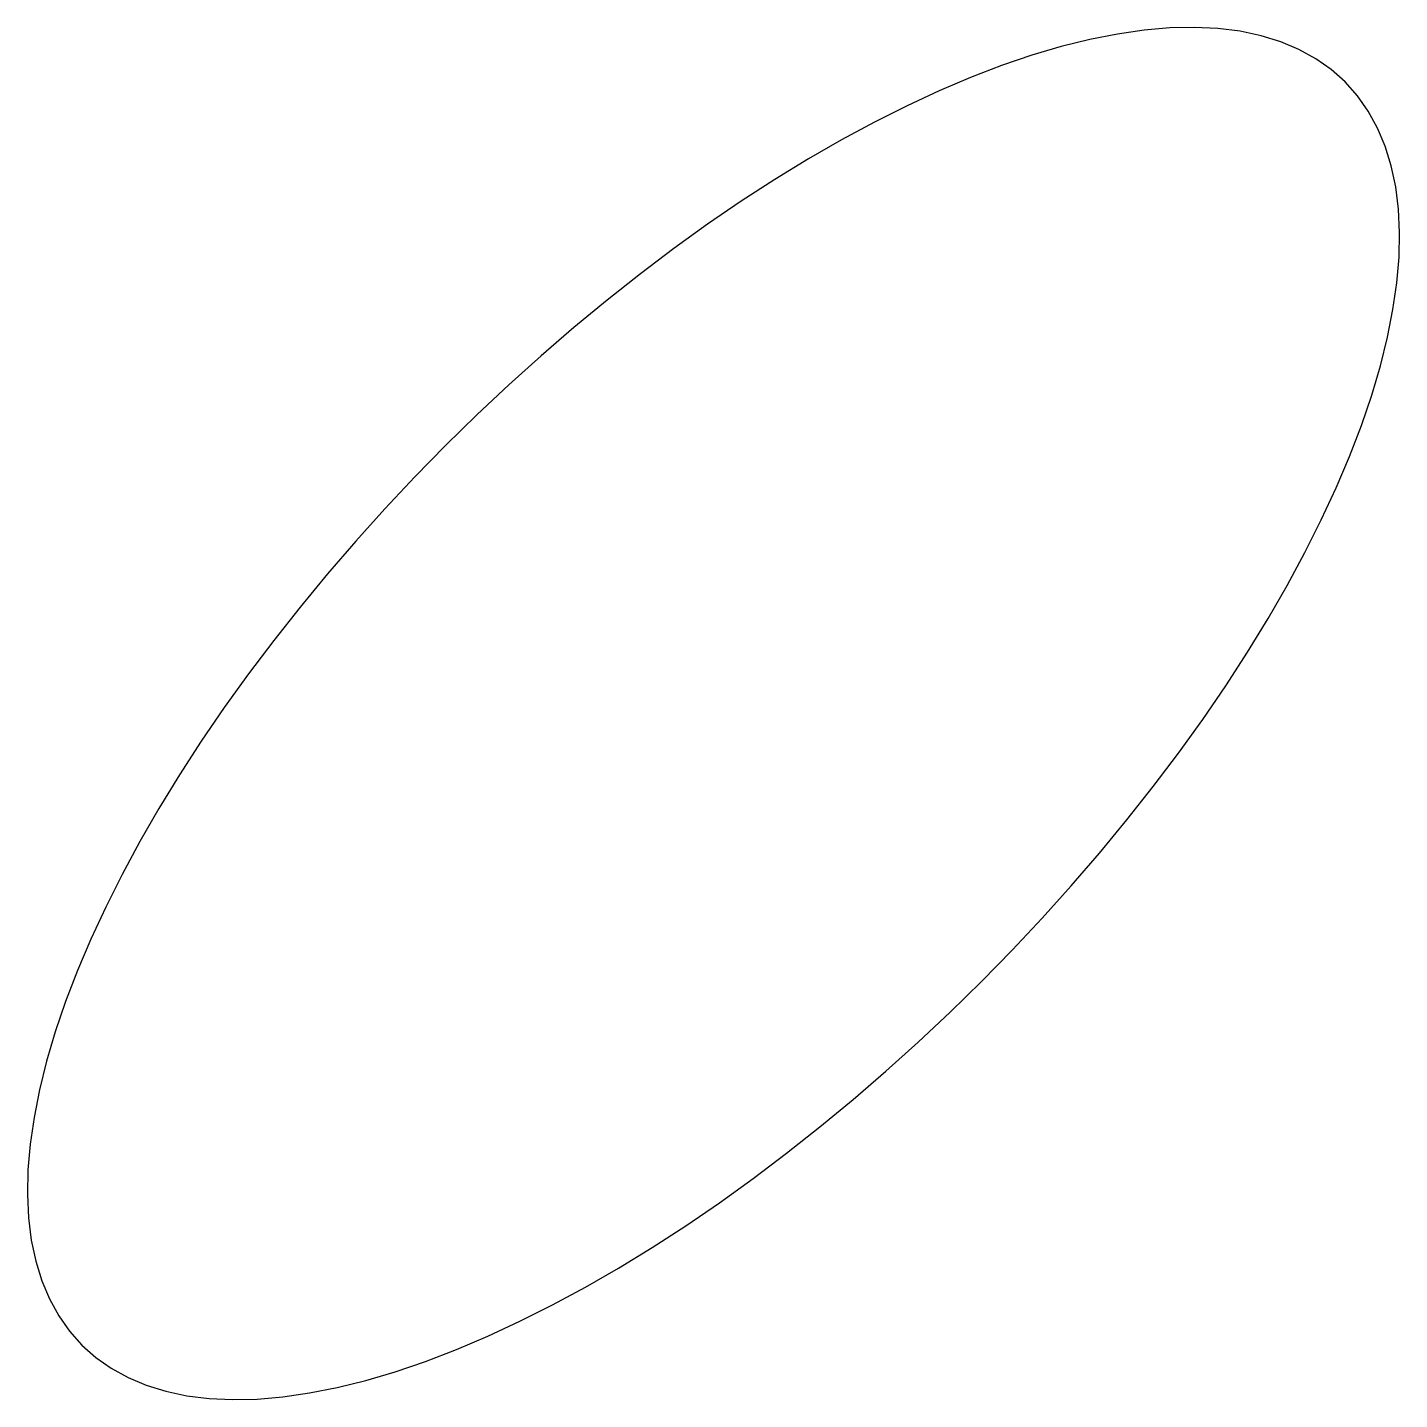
# Model space of a CAD drawing. Extents: x 46 to 154, y 46 to 154.
import ezdxf

# ---------------------------------------------------------------- set-up
doc = ezdxf.new("R2010")
doc.units = 0
doc.layers.get('0').update_dxf_attribs({"linetype": 'CONTINUOUS'})

msp = doc.modelspace()

# ---------------------------------------------------------------- linework, layer by layer
msp.add_polyline3d([(50, 50, 0), (51.1011, 49.0193, 0), (52.32, 48.1615, 0), (53.6538, 47.4286, 0), (55.0992, 46.8222, 0), (56.6528, 46.344, 0), (58.3109, 45.9951, 0), (60.0693, 45.7763, 0), (61.924, 45.6881, 0), (63.8703, 45.7307, 0), (65.9038, 45.9041, 0), (68.0193, 46.2078, 0), (70.2119, 46.6411, 0), (72.4763, 47.2029, 0), (74.807, 47.892, 0), (77.1984, 48.7065, 0), (79.6447, 49.6447, 0), (82.14, 50.7041, 0), (84.6784, 51.8823, 0), (87.2536, 53.1764, 0), (89.8596, 54.5834, 0), (92.49, 56.0997, 0), (95.1385, 57.7218, 0), (97.7988, 59.4457, 0), (100.464, 61.2674, 0), (103.129, 63.1823, 0), (105.786, 65.186, 0), (108.428, 67.2735, 0), (111.051, 69.4399, 0), (113.647, 71.6799, 0), (116.21, 73.9881, 0), (118.734, 76.359, 0), (121.213, 78.7868, 0), (123.641, 81.2657, 0), (126.012, 83.7898, 0), (128.32, 86.3529, 0), (130.56, 88.9489, 0), (132.726, 91.5715, 0), (134.814, 94.2145, 0), (136.818, 96.8713, 0), (138.733, 99.5357, 0), (140.554, 102.201, 0), (142.278, 104.861, 0), (143.9, 107.51, 0), (145.417, 110.14, 0), (146.824, 112.746, 0), (148.118, 115.322, 0), (149.296, 117.86, 0), (150.355, 120.355, 0), (151.293, 122.802, 0), (152.108, 125.193, 0), (152.797, 127.524, 0), (153.359, 129.788, 0), (153.792, 131.981, 0), (154.096, 134.096, 0), (154.269, 136.13, 0), (154.312, 138.076, 0), (154.224, 139.931, 0), (154.005, 141.689, 0), (153.656, 143.347, 0), (153.178, 144.901, 0), (152.571, 146.346, 0), (151.838, 147.68, 0), (150.981, 148.899, 0), (150, 150, 0), (148.899, 150.981, 0), (147.68, 151.838, 0), (146.346, 152.571, 0), (144.901, 153.178, 0), (143.347, 153.656, 0), (141.689, 154.005, 0), (139.931, 154.224, 0), (138.076, 154.312, 0), (136.13, 154.269, 0), (134.096, 154.096, 0), (131.981, 153.792, 0), (129.788, 153.359, 0), (127.524, 152.797, 0), (125.193, 152.108, 0), (122.802, 151.293, 0), (120.355, 150.355, 0), (117.86, 149.296, 0), (115.322, 148.118, 0), (112.746, 146.824, 0), (110.14, 145.417, 0), (107.51, 143.9, 0), (104.861, 142.278, 0), (102.201, 140.554, 0), (99.5357, 138.733, 0), (96.8713, 136.818, 0), (94.2145, 134.814, 0), (91.5715, 132.726, 0), (88.9489, 130.56, 0), (86.3529, 128.32, 0), (83.7898, 126.012, 0), (81.2657, 123.641, 0), (78.7868, 121.213, 0), (76.359, 118.734, 0), (73.9881, 116.21, 0), (71.6799, 113.647, 0), (69.4399, 111.051, 0), (67.2735, 108.428, 0), (65.186, 105.786, 0), (63.1823, 103.129, 0), (61.2674, 100.464, 0), (59.4457, 97.7988, 0), (57.7218, 95.1385, 0), (56.0997, 92.49, 0), (54.5834, 89.8596, 0), (53.1764, 87.2536, 0), (51.8823, 84.6784, 0), (50.7041, 82.14, 0), (49.6447, 79.6447, 0), (48.7065, 77.1984, 0), (47.892, 74.807, 0), (47.2029, 72.4763, 0), (46.6411, 70.2119, 0), (46.2078, 68.0193, 0), (45.9041, 65.9038, 0), (45.7307, 63.8703, 0), (45.6881, 61.924, 0), (45.7763, 60.0693, 0), (45.9951, 58.3109, 0), (46.344, 56.6528, 0), (46.8222, 55.0992, 0), (47.4286, 53.6538, 0), (48.1615, 52.32, 0), (49.0193, 51.1011, 0), (50, 50, 0)])

doc.saveas('drawing.dxf')
